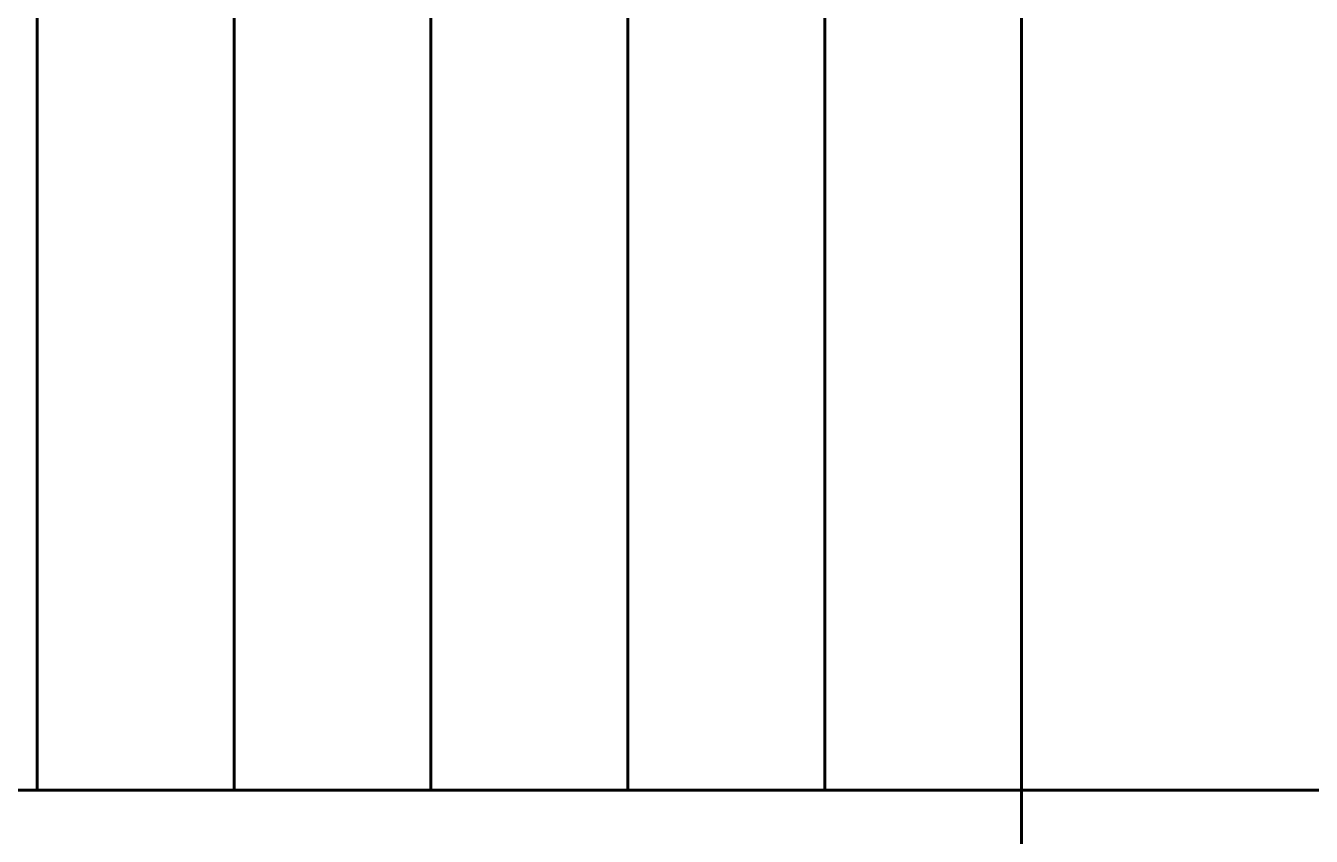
# Model space of a CAD drawing. Extents: x 0 to 297, y 0 to 292.
# Drawn here: x 154.642 to 157.906, y 107.901 to 109.96 of the extents above; entities that cross this region are included whole.
import ezdxf

# ---------------------------------------------------------------- set-up
doc = ezdxf.new("R2010")
doc.units = 0
doc.header["$MEASUREMENT"] = 0
doc.linetypes.add('K5LT_BASIC', pattern=[0])
doc.layers.add('Системный слой', color=7, linetype='Continuous')

# ---------------------------------------------------------------- blocks, each defined once
blk = doc.blocks.new('*U')
at = {"layer": 'Системный слой', "linetype": 'K5LT_BASIC', "lineweight": 60}
for p, q in [((154.6706, 108.0185), (154.6706, 112.0185)), ((154.6706, 112.0185), (154.6706, 108.0185)), ((155.1706, 108.0185), (155.1706, 112.0185)), ((155.1706, 112.0185), (155.1706, 108.0185)), ((155.6706, 108.0185), (155.6706, 112.0185)), ((155.6706, 112.0185), (155.6706, 108.0185)), ((156.1706, 108.0185), (156.1706, 112.0185)), ((156.1706, 112.0185), (156.1706, 108.0185)), ((156.6706, 108.0185), (156.6706, 112.0185)), ((156.6706, 112.0185), (156.6706, 108.0185)), ((157.1706, 112.0185), (157.1706, 108.0185)), ((154.6706, 108.0185), (154.1706, 108.0185)), ((155.1706, 108.0185), (154.6706, 108.0185)), ((155.6706, 108.0185), (155.1706, 108.0185)), ((156.1706, 108.0185), (155.6706, 108.0185)), ((156.6706, 108.0185), (156.1706, 108.0185)), ((157.1706, 108.0185), (156.6706, 108.0185))]:
    blk.add_line(p, q, dxfattribs=at)

msp = doc.modelspace()

# ---------------------------------------------------------------- linework, layer by layer
at = {"layer": 'Системный слой', "linetype": 'K5LT_BASIC', "lineweight": 60}
for p, q in [((154.6706, 108.0185), (154.6706, 112.0185)), ((155.1706, 108.0185), (155.1706, 112.0185)), ((155.6706, 108.0185), (155.6706, 112.0185)), ((156.1706, 108.0185), (156.1706, 112.0185)), ((156.6706, 108.0185), (156.6706, 112.0185)), ((157.1706, 103.0185), (157.1706, 112.0189)), ((157.1706, 108.0185), (157.1706, 112.0185)), ((154.6706, 108.0185), (154.6706, 111.0185)), ((155.1706, 108.0185), (155.1706, 111.0185)), ((155.6706, 108.0185), (155.6706, 111.0185)), ((156.1706, 108.0185), (156.1706, 111.0185)), ((156.6706, 108.0185), (156.6706, 111.0185)), ((157.1706, 108.0185), (157.1706, 111.0185)), ((157.1706, 108.0185), (154.1706, 108.0185)), ((157.1706, 103.0185), (157.1706, 108.0185)), ((157.1706, 108.0185), (161.1706, 108.0185))]:
    msp.add_line(p, q, dxfattribs=at)

# ---------------------------------------------------------------- block references
at = {"layer": 'Системный слой'}
msp.add_blockref('*U', (0, 0), dxfattribs=at)
msp.add_blockref('*U', (0, 0), dxfattribs=at)
msp.add_blockref('*U', (0, 0), dxfattribs=at)
msp.add_blockref('*U', (0, 0), dxfattribs=at)
msp.add_blockref('*U', (0, 0), dxfattribs=at)
msp.add_blockref('*U', (0, 0), dxfattribs=at)
msp.add_blockref('*U', (0, 0), dxfattribs=at)
msp.add_blockref('*U', (0, 0), dxfattribs=at)
msp.add_blockref('*U', (0, 0), dxfattribs=at)
msp.add_blockref('*U', (0, 0), dxfattribs=at)
msp.add_blockref('*U', (0, 0), dxfattribs=at)
msp.add_blockref('*U', (0, 0), dxfattribs=at)
msp.add_blockref('*U', (0, 0), dxfattribs=at)
msp.add_blockref('*U', (0, 0), dxfattribs=at)
msp.add_blockref('*U', (0, 0), dxfattribs=at)
msp.add_blockref('*U', (0, 0), dxfattribs=at)
msp.add_blockref('*U', (0, 0), dxfattribs=at)
msp.add_blockref('*U', (0, 0), dxfattribs=at)
msp.add_blockref('*U', (0, 0), dxfattribs=at)
msp.add_blockref('*U', (0, 0), dxfattribs=at)
msp.add_blockref('*U', (0, 0), dxfattribs=at)
msp.add_blockref('*U', (0, 0), dxfattribs=at)
msp.add_blockref('*U', (0, 0), dxfattribs=at)
msp.add_blockref('*U', (0, 0), dxfattribs=at)
msp.add_blockref('*U', (0, 0), dxfattribs=at)
msp.add_blockref('*U', (0, 0), dxfattribs=at)
msp.add_blockref('*U', (0, 0), dxfattribs=at)
msp.add_blockref('*U', (0, 0), dxfattribs=at)
msp.add_blockref('*U', (0, 0), dxfattribs=at)
msp.add_blockref('*U', (0, 0), dxfattribs=at)
msp.add_blockref('*U', (0, 0), dxfattribs=at)
msp.add_blockref('*U', (0, 0), dxfattribs=at)
msp.add_blockref('*U', (0, 0), dxfattribs=at)
msp.add_blockref('*U', (0, 0), dxfattribs=at)
msp.add_blockref('*U', (0, 0), dxfattribs=at)
msp.add_blockref('*U', (0, 0), dxfattribs=at)
msp.add_blockref('*U', (0, 0), dxfattribs=at)
msp.add_blockref('*U', (0, 0), dxfattribs=at)
msp.add_blockref('*U', (0, 0), dxfattribs=at)
msp.add_blockref('*U', (0, 0), dxfattribs=at)
msp.add_blockref('*U', (0, 0), dxfattribs=at)
msp.add_blockref('*U', (0, 0), dxfattribs=at)
msp.add_blockref('*U', (0, 0), dxfattribs=at)
msp.add_blockref('*U', (0, 0), dxfattribs=at)
msp.add_blockref('*U', (0, 0), dxfattribs=at)
msp.add_blockref('*U', (0, 0), dxfattribs=at)
msp.add_blockref('*U', (0, 0), dxfattribs=at)
msp.add_blockref('*U', (0, 0), dxfattribs=at)
msp.add_blockref('*U', (0, 0), dxfattribs=at)
msp.add_blockref('*U', (0, 0), dxfattribs=at)
msp.add_blockref('*U', (0, 0), dxfattribs=at)
msp.add_blockref('*U', (0, 0), dxfattribs=at)
msp.add_blockref('*U', (0, 0), dxfattribs=at)
msp.add_blockref('*U', (0, 0), dxfattribs=at)
msp.add_blockref('*U', (0, 0), dxfattribs=at)
msp.add_blockref('*U', (0, 0), dxfattribs=at)
msp.add_blockref('*U', (0, 0), dxfattribs=at)
msp.add_blockref('*U', (0, 0), dxfattribs=at)
msp.add_blockref('*U', (0, 0), dxfattribs=at)
msp.add_blockref('*U', (0, 0), dxfattribs=at)
msp.add_blockref('*U', (0, 0), dxfattribs=at)
msp.add_blockref('*U', (0, 0), dxfattribs=at)
msp.add_blockref('*U', (0, 0), dxfattribs=at)
msp.add_blockref('*U', (0, 0), dxfattribs=at)
msp.add_blockref('*U', (0, 0), dxfattribs=at)
msp.add_blockref('*U', (0, 0), dxfattribs=at)
msp.add_blockref('*U', (0, 0), dxfattribs=at)
msp.add_blockref('*U', (0, 0), dxfattribs=at)
msp.add_blockref('*U', (0, 0), dxfattribs=at)
msp.add_blockref('*U', (0, 0), dxfattribs=at)
msp.add_blockref('*U', (0, 0), dxfattribs=at)
msp.add_blockref('*U', (0, 0), dxfattribs=at)
msp.add_blockref('*U', (0, 0), dxfattribs=at)
msp.add_blockref('*U', (0, 0), dxfattribs=at)
msp.add_blockref('*U', (0, 0), dxfattribs=at)
msp.add_blockref('*U', (0, 0), dxfattribs=at)
msp.add_blockref('*U', (0, 0), dxfattribs=at)
msp.add_blockref('*U', (0, 0), dxfattribs=at)
msp.add_blockref('*U', (0, 0), dxfattribs=at)
msp.add_blockref('*U', (0, 0), dxfattribs=at)
msp.add_blockref('*U', (0, 0), dxfattribs=at)
msp.add_blockref('*U', (0, 0), dxfattribs=at)
msp.add_blockref('*U', (0, 0), dxfattribs=at)
msp.add_blockref('*U', (0, 0), dxfattribs=at)
msp.add_blockref('*U', (0, 0), dxfattribs=at)
msp.add_blockref('*U', (0, 0), dxfattribs=at)
msp.add_blockref('*U', (0, 0), dxfattribs=at)
msp.add_blockref('*U', (0, 0), dxfattribs=at)
msp.add_blockref('*U', (0, 0), dxfattribs=at)
msp.add_blockref('*U', (0, 0), dxfattribs=at)
msp.add_blockref('*U', (0, 0), dxfattribs=at)
msp.add_blockref('*U', (0, 0), dxfattribs=at)
msp.add_blockref('*U', (0, 0), dxfattribs=at)
msp.add_blockref('*U', (0, 0), dxfattribs=at)
msp.add_blockref('*U', (0, 0), dxfattribs=at)
msp.add_blockref('*U', (0, 0), dxfattribs=at)
msp.add_blockref('*U', (0, 0), dxfattribs=at)
msp.add_blockref('*U', (0, 0), dxfattribs=at)
msp.add_blockref('*U', (0, 0), dxfattribs=at)
msp.add_blockref('*U', (0, 0), dxfattribs=at)
msp.add_blockref('*U', (0, 0), dxfattribs=at)
msp.add_blockref('*U', (0, 0), dxfattribs=at)
msp.add_blockref('*U', (0, 0), dxfattribs=at)
msp.add_blockref('*U', (0, 0), dxfattribs=at)
msp.add_blockref('*U', (0, 0), dxfattribs=at)
msp.add_blockref('*U', (0, 0), dxfattribs=at)
msp.add_blockref('*U', (0, 0), dxfattribs=at)
msp.add_blockref('*U', (0, 0), dxfattribs=at)
msp.add_blockref('*U', (0, 0), dxfattribs=at)
msp.add_blockref('*U', (0, 0), dxfattribs=at)
msp.add_blockref('*U', (0, 0), dxfattribs=at)
msp.add_blockref('*U', (0, 0), dxfattribs=at)
msp.add_blockref('*U', (0, 0), dxfattribs=at)
msp.add_blockref('*U', (0, 0), dxfattribs=at)
msp.add_blockref('*U', (0, 0), dxfattribs=at)
msp.add_blockref('*U', (0, 0), dxfattribs=at)
msp.add_blockref('*U', (0, 0), dxfattribs=at)
msp.add_blockref('*U', (0, 0), dxfattribs=at)
msp.add_blockref('*U', (0, 0), dxfattribs=at)
msp.add_blockref('*U', (0, 0), dxfattribs=at)
msp.add_blockref('*U', (0, 0), dxfattribs=at)
msp.add_blockref('*U', (0, 0), dxfattribs=at)
msp.add_blockref('*U', (0, 0), dxfattribs=at)
msp.add_blockref('*U', (0, 0), dxfattribs=at)
msp.add_blockref('*U', (0, 0), dxfattribs=at)
msp.add_blockref('*U', (0, 0), dxfattribs=at)
msp.add_blockref('*U', (0, 0), dxfattribs=at)
msp.add_blockref('*U', (0, 0), dxfattribs=at)
msp.add_blockref('*U', (0, 0), dxfattribs=at)
msp.add_blockref('*U', (0, 0), dxfattribs=at)
msp.add_blockref('*U', (0, 0), dxfattribs=at)
msp.add_blockref('*U', (0, 0), dxfattribs=at)
msp.add_blockref('*U', (0, 0), dxfattribs=at)
msp.add_blockref('*U', (0, 0), dxfattribs=at)
msp.add_blockref('*U', (0, 0), dxfattribs=at)
msp.add_blockref('*U', (0, 0), dxfattribs=at)
msp.add_blockref('*U', (0, 0), dxfattribs=at)
msp.add_blockref('*U', (0, 0), dxfattribs=at)
msp.add_blockref('*U', (0, 0), dxfattribs=at)
msp.add_blockref('*U', (0, 0), dxfattribs=at)
msp.add_blockref('*U', (0, 0), dxfattribs=at)
msp.add_blockref('*U', (0, 0), dxfattribs=at)
msp.add_blockref('*U', (0, 0), dxfattribs=at)
msp.add_blockref('*U', (0, 0), dxfattribs=at)
msp.add_blockref('*U', (0, 0), dxfattribs=at)
msp.add_blockref('*U', (0, 0), dxfattribs=at)
msp.add_blockref('*U', (0, 0), dxfattribs=at)
msp.add_blockref('*U', (0, 0), dxfattribs=at)
msp.add_blockref('*U', (0, 0), dxfattribs=at)
msp.add_blockref('*U', (0, 0), dxfattribs=at)
msp.add_blockref('*U', (0, 0), dxfattribs=at)
msp.add_blockref('*U', (0, 0), dxfattribs=at)
msp.add_blockref('*U', (0, 0), dxfattribs=at)
msp.add_blockref('*U', (0, 0), dxfattribs=at)
msp.add_blockref('*U', (0, 0), dxfattribs=at)
msp.add_blockref('*U', (0, 0), dxfattribs=at)
msp.add_blockref('*U', (0, 0), dxfattribs=at)
msp.add_blockref('*U', (0, 0), dxfattribs=at)
msp.add_blockref('*U', (0, 0), dxfattribs=at)
msp.add_blockref('*U', (0, 0), dxfattribs=at)
msp.add_blockref('*U', (0, 0), dxfattribs=at)
msp.add_blockref('*U', (0, 0), dxfattribs=at)
msp.add_blockref('*U', (0, 0), dxfattribs=at)
msp.add_blockref('*U', (0, 0), dxfattribs=at)
msp.add_blockref('*U', (0, 0), dxfattribs=at)
msp.add_blockref('*U', (0, 0), dxfattribs=at)
msp.add_blockref('*U', (0, 0), dxfattribs=at)
msp.add_blockref('*U', (0, 0), dxfattribs=at)
msp.add_blockref('*U', (0, 0), dxfattribs=at)
msp.add_blockref('*U', (0, 0), dxfattribs=at)
msp.add_blockref('*U', (0, 0), dxfattribs=at)
msp.add_blockref('*U', (0, 0), dxfattribs=at)
msp.add_blockref('*U', (0, 0), dxfattribs=at)
msp.add_blockref('*U', (0, 0), dxfattribs=at)
msp.add_blockref('*U', (0, 0), dxfattribs=at)
msp.add_blockref('*U', (0, 0), dxfattribs=at)
msp.add_blockref('*U', (0, 0), dxfattribs=at)
msp.add_blockref('*U', (0, 0), dxfattribs=at)
msp.add_blockref('*U', (0, 0), dxfattribs=at)
msp.add_blockref('*U', (0, 0), dxfattribs=at)
msp.add_blockref('*U', (0, 0), dxfattribs=at)
msp.add_blockref('*U', (0, 0), dxfattribs=at)
msp.add_blockref('*U', (0, 0), dxfattribs=at)
msp.add_blockref('*U', (0, 0), dxfattribs=at)
msp.add_blockref('*U', (0, 0), dxfattribs=at)
msp.add_blockref('*U', (0, 0), dxfattribs=at)
msp.add_blockref('*U', (0, 0), dxfattribs=at)
msp.add_blockref('*U', (0, 0), dxfattribs=at)
msp.add_blockref('*U', (0, 0), dxfattribs=at)
msp.add_blockref('*U', (0, 0), dxfattribs=at)
msp.add_blockref('*U', (0, 0), dxfattribs=at)
msp.add_blockref('*U', (0, 0), dxfattribs=at)
msp.add_blockref('*U', (0, 0), dxfattribs=at)
msp.add_blockref('*U', (0, 0), dxfattribs=at)
msp.add_blockref('*U', (0, 0), dxfattribs=at)
msp.add_blockref('*U', (0, 0), dxfattribs=at)
msp.add_blockref('*U', (0, 0), dxfattribs=at)
msp.add_blockref('*U', (0, 0), dxfattribs=at)
msp.add_blockref('*U', (0, 0), dxfattribs=at)
msp.add_blockref('*U', (0, 0), dxfattribs=at)
msp.add_blockref('*U', (0, 0), dxfattribs=at)
msp.add_blockref('*U', (0, 0), dxfattribs=at)
msp.add_blockref('*U', (0, 0), dxfattribs=at)
msp.add_blockref('*U', (0, 0), dxfattribs=at)
msp.add_blockref('*U', (0, 0), dxfattribs=at)
msp.add_blockref('*U', (0, 0), dxfattribs=at)
msp.add_blockref('*U', (0, 0), dxfattribs=at)
msp.add_blockref('*U', (0, 0), dxfattribs=at)
msp.add_blockref('*U', (0, 0), dxfattribs=at)
msp.add_blockref('*U', (0, 0), dxfattribs=at)
msp.add_blockref('*U', (0, 0), dxfattribs=at)
msp.add_blockref('*U', (0, 0), dxfattribs=at)
msp.add_blockref('*U', (0, 0), dxfattribs=at)
msp.add_blockref('*U', (0, 0), dxfattribs=at)
msp.add_blockref('*U', (0, 0), dxfattribs=at)
msp.add_blockref('*U', (0, 0), dxfattribs=at)
msp.add_blockref('*U', (0, 0), dxfattribs=at)
msp.add_blockref('*U', (0, 0), dxfattribs=at)
msp.add_blockref('*U', (0, 0), dxfattribs=at)
msp.add_blockref('*U', (0, 0), dxfattribs=at)
msp.add_blockref('*U', (0, 0), dxfattribs=at)
msp.add_blockref('*U', (0, 0), dxfattribs=at)
msp.add_blockref('*U', (0, 0), dxfattribs=at)
msp.add_blockref('*U', (0, 0), dxfattribs=at)
msp.add_blockref('*U', (0, 0), dxfattribs=at)
msp.add_blockref('*U', (0, 0), dxfattribs=at)
msp.add_blockref('*U', (0, 0), dxfattribs=at)
msp.add_blockref('*U', (0, 0), dxfattribs=at)
msp.add_blockref('*U', (0, 0), dxfattribs=at)
msp.add_blockref('*U', (0, 0), dxfattribs=at)
msp.add_blockref('*U', (0, 0), dxfattribs=at)
msp.add_blockref('*U', (0, 0), dxfattribs=at)
msp.add_blockref('*U', (0, 0), dxfattribs=at)
msp.add_blockref('*U', (0, 0), dxfattribs=at)
msp.add_blockref('*U', (0, 0), dxfattribs=at)
msp.add_blockref('*U', (0, 0), dxfattribs=at)
msp.add_blockref('*U', (0, 0), dxfattribs=at)
msp.add_blockref('*U', (0, 0), dxfattribs=at)
msp.add_blockref('*U', (0, 0), dxfattribs=at)
msp.add_blockref('*U', (0, 0), dxfattribs=at)
msp.add_blockref('*U', (0, 0), dxfattribs=at)
msp.add_blockref('*U', (0, 0), dxfattribs=at)
msp.add_blockref('*U', (0, 0), dxfattribs=at)
msp.add_blockref('*U', (0, 0), dxfattribs=at)
msp.add_blockref('*U', (0, 0), dxfattribs=at)
msp.add_blockref('*U', (0, 0), dxfattribs=at)
msp.add_blockref('*U', (0, 0), dxfattribs=at)
msp.add_blockref('*U', (0, 0), dxfattribs=at)
msp.add_blockref('*U', (0, 0), dxfattribs=at)
msp.add_blockref('*U', (0, 0), dxfattribs=at)
msp.add_blockref('*U', (0, 0), dxfattribs=at)
msp.add_blockref('*U', (0, 0), dxfattribs=at)
msp.add_blockref('*U', (0, 0), dxfattribs=at)
msp.add_blockref('*U', (0, 0), dxfattribs=at)
msp.add_blockref('*U', (0, 0), dxfattribs=at)
msp.add_blockref('*U', (0, 0), dxfattribs=at)
msp.add_blockref('*U', (0, 0), dxfattribs=at)
msp.add_blockref('*U', (0, 0), dxfattribs=at)
msp.add_blockref('*U', (0, 0), dxfattribs=at)
msp.add_blockref('*U', (0, 0), dxfattribs=at)
msp.add_blockref('*U', (0, 0), dxfattribs=at)
msp.add_blockref('*U', (0, 0), dxfattribs=at)
msp.add_blockref('*U', (0, 0), dxfattribs=at)
msp.add_blockref('*U', (0, 0), dxfattribs=at)
msp.add_blockref('*U', (0, 0), dxfattribs=at)
msp.add_blockref('*U', (0, 0), dxfattribs=at)
msp.add_blockref('*U', (0, 0), dxfattribs=at)
msp.add_blockref('*U', (0, 0), dxfattribs=at)
msp.add_blockref('*U', (0, 0), dxfattribs=at)
msp.add_blockref('*U', (0, 0), dxfattribs=at)
msp.add_blockref('*U', (0, 0), dxfattribs=at)
msp.add_blockref('*U', (0, 0), dxfattribs=at)
msp.add_blockref('*U', (0, 0), dxfattribs=at)
msp.add_blockref('*U', (0, 0), dxfattribs=at)
msp.add_blockref('*U', (0, 0), dxfattribs=at)
msp.add_blockref('*U', (0, 0), dxfattribs=at)
msp.add_blockref('*U', (0, 0), dxfattribs=at)
msp.add_blockref('*U', (0, 0), dxfattribs=at)
msp.add_blockref('*U', (0, 0), dxfattribs=at)
msp.add_blockref('*U', (0, 0), dxfattribs=at)
msp.add_blockref('*U', (0, 0), dxfattribs=at)
msp.add_blockref('*U', (0, 0), dxfattribs=at)
msp.add_blockref('*U', (0, 0), dxfattribs=at)
msp.add_blockref('*U', (0, 0), dxfattribs=at)
msp.add_blockref('*U', (0, 0), dxfattribs=at)
msp.add_blockref('*U', (0, 0), dxfattribs=at)
msp.add_blockref('*U', (0, 0), dxfattribs=at)
msp.add_blockref('*U', (0, 0), dxfattribs=at)
msp.add_blockref('*U', (0, 0), dxfattribs=at)
msp.add_blockref('*U', (0, 0), dxfattribs=at)
msp.add_blockref('*U', (0, 0), dxfattribs=at)
msp.add_blockref('*U', (0, 0), dxfattribs=at)
msp.add_blockref('*U', (0, 0), dxfattribs=at)
msp.add_blockref('*U', (0, 0), dxfattribs=at)
msp.add_blockref('*U', (0, 0), dxfattribs=at)
msp.add_blockref('*U', (0, 0), dxfattribs=at)
msp.add_blockref('*U', (0, 0), dxfattribs=at)
msp.add_blockref('*U', (0, 0), dxfattribs=at)
msp.add_blockref('*U', (0, 0), dxfattribs=at)
msp.add_blockref('*U', (0, 0), dxfattribs=at)
msp.add_blockref('*U', (0, 0), dxfattribs=at)
msp.add_blockref('*U', (0, 0), dxfattribs=at)
msp.add_blockref('*U', (0, 0), dxfattribs=at)
msp.add_blockref('*U', (0, 0), dxfattribs=at)
msp.add_blockref('*U', (0, 0), dxfattribs=at)
msp.add_blockref('*U', (0, 0), dxfattribs=at)
msp.add_blockref('*U', (0, 0), dxfattribs=at)
msp.add_blockref('*U', (0, 0), dxfattribs=at)
msp.add_blockref('*U', (0, 0), dxfattribs=at)
msp.add_blockref('*U', (0, 0), dxfattribs=at)
msp.add_blockref('*U', (0, 0), dxfattribs=at)
msp.add_blockref('*U', (0, 0), dxfattribs=at)
msp.add_blockref('*U', (0, 0), dxfattribs=at)
msp.add_blockref('*U', (0, 0), dxfattribs=at)
msp.add_blockref('*U', (0, 0), dxfattribs=at)
msp.add_blockref('*U', (0, 0), dxfattribs=at)
msp.add_blockref('*U', (0, 0), dxfattribs=at)
msp.add_blockref('*U', (0, 0), dxfattribs=at)
msp.add_blockref('*U', (0, 0), dxfattribs=at)
msp.add_blockref('*U', (0, 0), dxfattribs=at)
msp.add_blockref('*U', (0, 0), dxfattribs=at)
msp.add_blockref('*U', (0, 0), dxfattribs=at)
msp.add_blockref('*U', (0, 0), dxfattribs=at)
msp.add_blockref('*U', (0, 0), dxfattribs=at)
msp.add_blockref('*U', (0, 0), dxfattribs=at)
msp.add_blockref('*U', (0, 0), dxfattribs=at)
msp.add_blockref('*U', (0, 0), dxfattribs=at)
msp.add_blockref('*U', (0, 0), dxfattribs=at)
msp.add_blockref('*U', (0, 0), dxfattribs=at)
msp.add_blockref('*U', (0, 0), dxfattribs=at)
msp.add_blockref('*U', (0, 0), dxfattribs=at)
msp.add_blockref('*U', (0, 0), dxfattribs=at)
msp.add_blockref('*U', (0, 0), dxfattribs=at)
msp.add_blockref('*U', (0, 0), dxfattribs=at)
msp.add_blockref('*U', (0, 0), dxfattribs=at)
msp.add_blockref('*U', (0, 0), dxfattribs=at)
msp.add_blockref('*U', (0, 0), dxfattribs=at)
msp.add_blockref('*U', (0, 0), dxfattribs=at)
msp.add_blockref('*U', (0, 0), dxfattribs=at)
msp.add_blockref('*U', (0, 0), dxfattribs=at)
msp.add_blockref('*U', (0, 0), dxfattribs=at)
msp.add_blockref('*U', (0, 0), dxfattribs=at)
msp.add_blockref('*U', (0, 0), dxfattribs=at)
msp.add_blockref('*U', (0, 0), dxfattribs=at)
msp.add_blockref('*U', (0, 0), dxfattribs=at)
msp.add_blockref('*U', (0, 0), dxfattribs=at)
msp.add_blockref('*U', (0, 0), dxfattribs=at)
msp.add_blockref('*U', (0, 0), dxfattribs=at)
msp.add_blockref('*U', (0, 0), dxfattribs=at)
msp.add_blockref('*U', (0, 0), dxfattribs=at)
msp.add_blockref('*U', (0, 0), dxfattribs=at)
msp.add_blockref('*U', (0, 0), dxfattribs=at)
msp.add_blockref('*U', (0, 0), dxfattribs=at)
msp.add_blockref('*U', (0, 0), dxfattribs=at)
msp.add_blockref('*U', (0, 0), dxfattribs=at)
msp.add_blockref('*U', (0, 0), dxfattribs=at)
msp.add_blockref('*U', (0, 0), dxfattribs=at)
msp.add_blockref('*U', (0, 0), dxfattribs=at)
msp.add_blockref('*U', (0, 0), dxfattribs=at)
msp.add_blockref('*U', (0, 0), dxfattribs=at)
msp.add_blockref('*U', (0, 0), dxfattribs=at)
msp.add_blockref('*U', (0, 0), dxfattribs=at)
msp.add_blockref('*U', (0, 0), dxfattribs=at)
msp.add_blockref('*U', (0, 0), dxfattribs=at)

doc.saveas('drawing.dxf')
